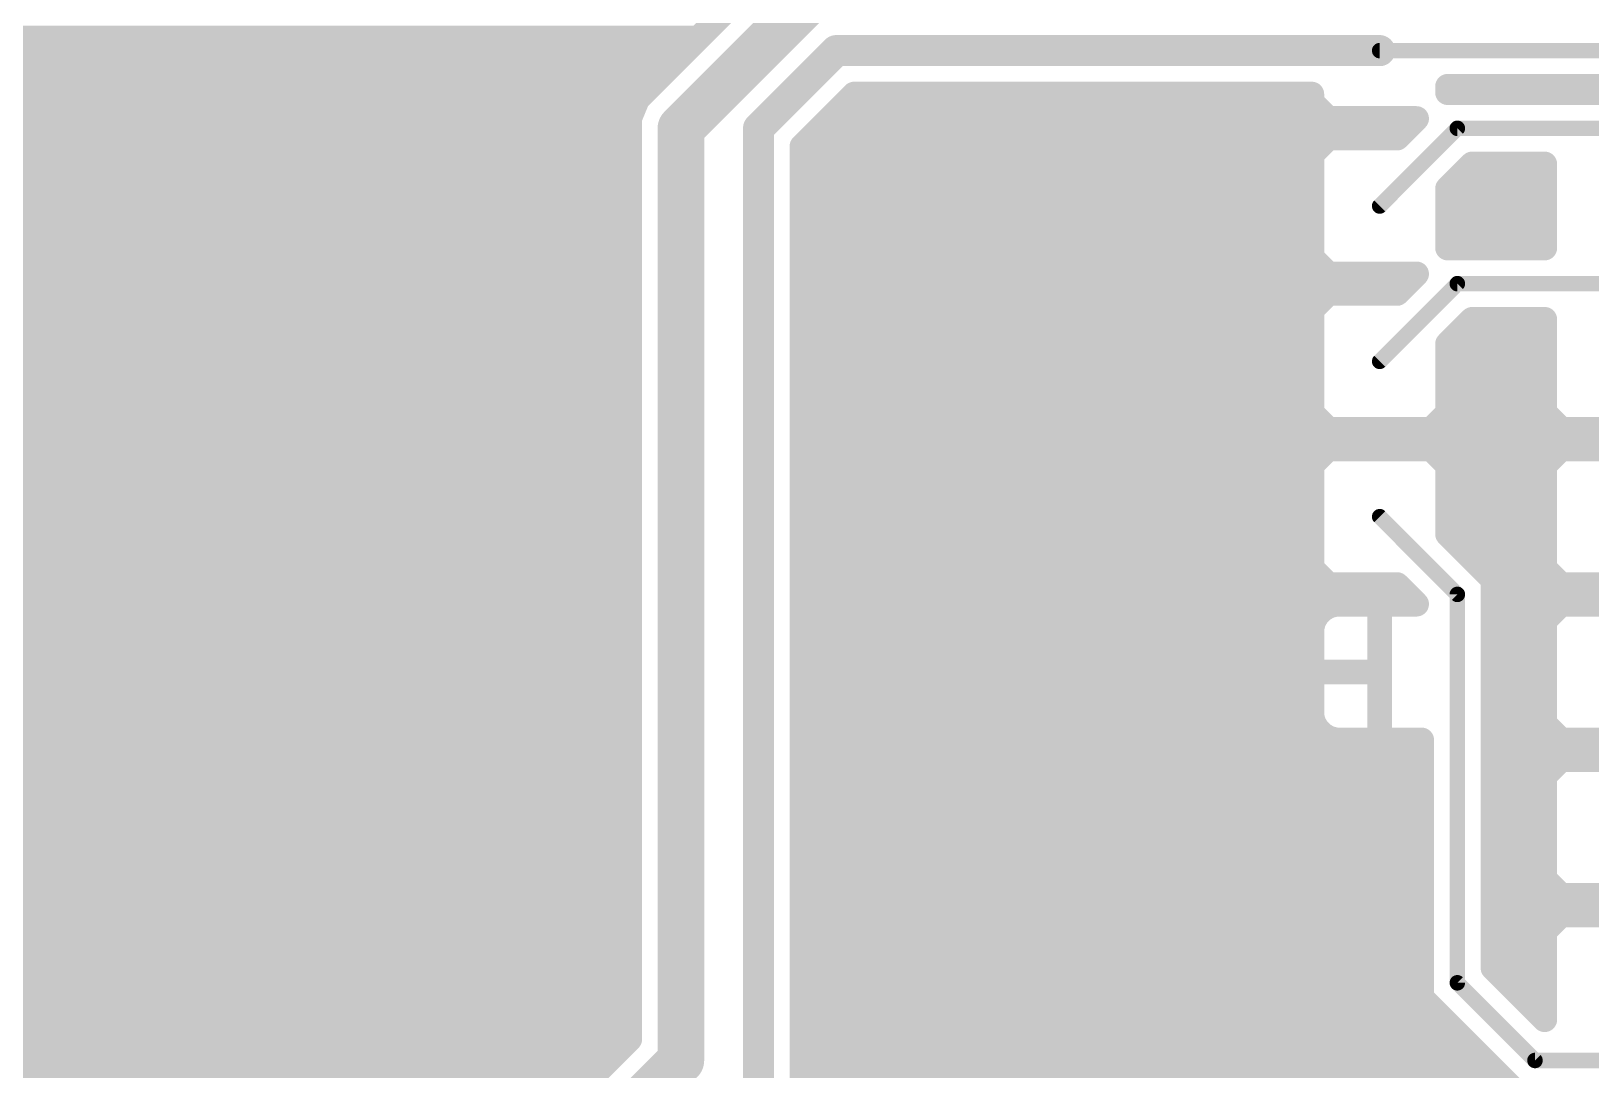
# Model space of a CAD drawing. Extents: x 1 to 104, y 1 to 74.
# Drawn here: x 37.63 to 63.14, y 39.22 to 56.2 of the extents above; entities that cross this region are included whole.
import ezdxf

# ---------------------------------------------------------------- set-up
doc = ezdxf.new("R2010")
doc.units = 0
doc.layers.add('16', color=174, linetype='CONTINUOUS')

msp = doc.modelspace()

# ---------------------------------------------------------------- linework, layer by layer
at = {"layer": '16'}
for points, const_width in [([(51.5952, 59.1306), (47.7852, 55.3206)], 0.4064), ([(52.07, 58.42), (48.26, 54.61)], 0.762), ([(2.3812, 56.0832), (48.5478, 56.0832)], 0.4064), ([(49.53, 54.61), (50.8, 55.88)], 0.508), ([(50.8, 55.88), (59.69, 55.88)], 0.508), ([(2.3812, 55.6768), (48.1414, 55.6768)], 0.4064), ([(59.69, 55.88), (69.85, 55.88)], 0.254), ([(2.3812, 55.2704), (47.735, 55.2704)], 0.4064), ([(47.7852, 55.3206), (47.5494, 55.0848)], 0.4064), ([(50.2412, 54.3154), (51.0946, 55.1688)], 0.4064), ([(51.0946, 55.1688), (58.5788, 55.1688)], 0.4064), ([(58.5788, 55.1688), (58.5788, 55.0366)], 0.4064), ([(60.8012, 55.1942), (60.8012, 55.2958)], 0.4064), ([(60.8012, 55.2958), (69.608, 55.2958)], 0.4064), ([(60.8012, 55.2704), (69.6334, 55.2704)], 0.4064), ([(69.608, 55.1942), (60.8012, 55.1942)], 0.4064), ([(47.5494, 55.0848), (47.4218, 54.7767)], 0.4064), ([(58.5788, 55.0366), (58.8466, 54.7688)], 0.4064), ([(2.2086, 54.864), (47.458, 54.864)], 0.4064), ([(47.4218, 54.7767), (47.4218, 39.7172)], 0.4064), ([(48.26, 54.61), (48.26, 39.37)], 0.762), ([(49.53, 35.56), (49.53, 54.61)], 0.508), ([(50.7898, 54.864), (58.7514, 54.864)], 0.4064), ([(58.8466, 54.7688), (60.2926, 54.7688)], 0.4064), ([(60.2926, 54.7688), (59.975, 54.4512)], 0.4064), ([(1.2192, 54.4576), (47.4218, 54.4576)], 0.4064), ([(50.3834, 54.4576), (59.9814, 54.4576)], 0.4064), ([(58.8466, 54.4512), (58.5788, 54.1834)], 0.4064), ([(59.975, 54.4512), (58.8466, 54.4512)], 0.4064), ([(59.69, 53.34), (60.96, 54.61)], 0.254), ([(60.96, 54.61), (69.85, 54.61)], 0.254), ([(50.2412, 35.4185), (50.2412, 54.3154)], 0.4064), ([(58.5788, 54.1834), (58.5788, 52.4966)], 0.4064), ([(2.3812, 54.0512), (47.4218, 54.0512)], 0.4064), ([(50.2412, 54.0512), (58.5788, 54.0512)], 0.4064), ([(60.8012, 53.625), (61.202, 54.0258)], 0.4064), ([(61.202, 54.0258), (62.3888, 54.0258)], 0.4064), ([(62.3888, 54.0258), (62.3888, 52.6542)], 0.4064), ([(2.3812, 53.6448), (47.4218, 53.6448)], 0.4064), ([(50.2412, 53.6448), (58.5788, 53.6448)], 0.4064), ([(60.8012, 52.6542), (60.8012, 53.625)], 0.4064), ([(60.821, 53.6448), (62.3888, 53.6448)], 0.4064), ([(2.3812, 53.2384), (47.4218, 53.2384)], 0.4064), ([(50.2412, 53.2384), (58.5788, 53.2384)], 0.4064), ([(60.8012, 53.2384), (62.3888, 53.2384)], 0.4064), ([(2.3812, 52.832), (47.4218, 52.832)], 0.4064), ([(50.2412, 52.832), (58.5788, 52.832)], 0.4064), ([(60.8012, 52.832), (62.3888, 52.832)], 0.4064), ([(62.3888, 52.6542), (60.8012, 52.6542)], 0.4064), ([(2.3102, 52.4256), (47.4218, 52.4256)], 0.4064), ([(50.2412, 52.4256), (58.6498, 52.4256)], 0.4064), ([(58.5788, 52.4966), (58.8466, 52.2288)], 0.4064), ([(58.8466, 52.2288), (60.2926, 52.2288)], 0.4064), ([(60.2926, 52.2288), (59.975, 51.9112)], 0.4064), ([(1.2192, 52.0192), (47.4218, 52.0192)], 0.4064), ([(50.2412, 52.0192), (60.083, 52.0192)], 0.4064), ([(58.8466, 51.9112), (58.5788, 51.6434)], 0.4064), ([(59.975, 51.9112), (58.8466, 51.9112)], 0.4064), ([(60.96, 52.07), (59.69, 50.8)], 0.254), ([(71.12, 52.07), (60.96, 52.07)], 0.254), ([(2.3812, 51.6128), (47.4218, 51.6128)], 0.4064), ([(50.2412, 51.6128), (58.5788, 51.6128)], 0.4064), ([(58.5788, 51.6434), (58.5788, 49.9566)], 0.4064), ([(60.8012, 51.085), (61.202, 51.4858)], 0.4064), ([(61.202, 51.4858), (62.3888, 51.4858)], 0.4064), ([(62.3888, 51.4858), (62.3888, 49.9566)], 0.4064), ([(2.3812, 51.2064), (47.4218, 51.2064)], 0.4064), ([(50.2412, 51.2064), (58.5788, 51.2064)], 0.4064), ([(60.8012, 49.9566), (60.8012, 51.085)], 0.4064), ([(60.9226, 51.2064), (62.3888, 51.2064)], 0.4064), ([(2.3812, 50.8), (47.4218, 50.8)], 0.4064), ([(50.2412, 50.8), (58.5788, 50.8)], 0.4064), ([(60.8012, 50.8), (62.3888, 50.8)], 0.4064), ([(2.3812, 50.3936), (47.4218, 50.3936)], 0.4064), ([(50.2412, 50.3936), (58.5788, 50.3936)], 0.4064), ([(60.8012, 50.3936), (62.3888, 50.3936)], 0.4064), ([(2.3812, 49.9872), (47.4218, 49.9872)], 0.4064), ([(50.2412, 49.9872), (58.5788, 49.9872)], 0.4064), ([(58.5788, 49.9566), (58.8466, 49.6888)], 0.4064), ([(60.5334, 49.6888), (60.8012, 49.9566)], 0.4064), ([(60.8012, 49.9872), (62.3888, 49.9872)], 0.4064), ([(62.3888, 49.9566), (62.6566, 49.6888)], 0.4064), ([(1.2192, 49.5808), (47.4218, 49.5808)], 0.4064), ([(50.2412, 49.5808), (94.373, 49.5808)], 0.4064), ([(58.8466, 49.6888), (60.5334, 49.6888)], 0.4064), ([(62.6566, 49.6888), (64.3434, 49.6888)], 0.4064), ([(58.8466, 49.3712), (58.5788, 49.1034)], 0.4064), ([(60.5334, 49.3712), (58.8466, 49.3712)], 0.4064), ([(60.8012, 49.1034), (60.5334, 49.3712)], 0.4064), ([(62.6566, 49.3712), (62.3888, 49.1034)], 0.4064), ([(64.3434, 49.3712), (62.6566, 49.3712)], 0.4064), ([(2.3102, 49.1744), (47.4218, 49.1744)], 0.4064), ([(50.2412, 49.1744), (58.6498, 49.1744)], 0.4064), ([(58.5788, 49.1034), (58.5788, 47.4166)], 0.4064), ([(60.7302, 49.1744), (62.4598, 49.1744)], 0.4064), ([(60.8012, 47.975), (60.8012, 49.1034)], 0.4064), ([(62.3888, 49.1034), (62.3888, 47.4166)], 0.4064), ([(2.3812, 48.768), (47.4218, 48.768)], 0.4064), ([(50.2412, 48.768), (58.5788, 48.768)], 0.4064), ([(60.8012, 48.768), (62.3888, 48.768)], 0.4064), ([(2.3812, 48.3616), (47.4218, 48.3616)], 0.4064), ([(50.2412, 48.3616), (58.5788, 48.3616)], 0.4064), ([(60.8012, 48.3616), (62.3888, 48.3616)], 0.4064), ([(60.96, 46.99), (59.69, 48.26)], 0.254), ([(2.3812, 47.9552), (47.4218, 47.9552)], 0.4064), ([(50.2412, 47.9552), (58.5788, 47.9552)], 0.4064), ([(61.5442, 47.232), (60.8012, 47.975)], 0.4064), ([(60.821, 47.9552), (62.3888, 47.9552)], 0.4064), ([(2.3812, 47.5488), (47.4218, 47.5488)], 0.4064), ([(50.2412, 47.5488), (58.5788, 47.5488)], 0.4064), ([(61.2274, 47.5488), (62.3888, 47.5488)], 0.4064), ([(58.5788, 47.4166), (58.8466, 47.1488)], 0.4064), ([(62.3888, 47.4166), (62.6566, 47.1488)], 0.4064), ([(1.2192, 47.1424), (47.4218, 47.1424)], 0.4064), ([(50.2412, 47.1424), (59.9814, 47.1424)], 0.4064), ([(58.8466, 47.1488), (59.975, 47.1488)], 0.4064), ([(59.975, 47.1488), (60.2926, 46.8312)], 0.4064), ([(61.5442, 40.882), (61.5442, 47.232)], 0.4064), ([(61.5442, 47.1424), (94.6658, 47.1424)], 0.4064), ([(62.6566, 47.1488), (64.3434, 47.1488)], 0.4064), ([(2.2086, 46.736), (47.4218, 46.736)], 0.4064), ([(50.2412, 46.736), (58.7514, 46.736)], 0.4064), ([(58.7553, 46.7399), (58.6701, 46.6547)], 0.4064), ([(58.8595, 46.8), (58.7553, 46.7399)], 0.4064), ([(58.9758, 46.8312), (58.8595, 46.8)], 0.4064), ([(59.69, 46.8312), (58.9758, 46.8312)], 0.4064), ([(60.2926, 46.8312), (59.69, 46.8312)], 0.4064), ([(59.69, 46.8312), (59.69, 45.72)], 0.4064), ([(59.69, 45.72), (59.69, 46.8312)], 0.4064), ([(59.69, 46.736), (59.69, 46.736)], 0.4064), ([(60.96, 40.64), (60.96, 46.99)], 0.254), ([(61.5442, 46.736), (62.5614, 46.736)], 0.4064), ([(62.6566, 46.8312), (62.3888, 46.5634)], 0.4064), ([(64.3434, 46.8312), (62.6566, 46.8312)], 0.4064), ([(58.61, 46.5505), (58.5788, 46.4342)], 0.4064), ([(58.6701, 46.6547), (58.61, 46.5505)], 0.4064), ([(62.3888, 46.5634), (62.3888, 44.8766)], 0.4064), ([(2.3812, 46.3296), (47.4218, 46.3296)], 0.4064), ([(50.2412, 46.3296), (58.5788, 46.3296)], 0.4064), ([(58.5788, 46.4342), (58.5788, 45.72)], 0.4064), ([(59.69, 46.3296), (59.69, 46.3296)], 0.4064), ([(61.5442, 46.3296), (62.3888, 46.3296)], 0.4064), ([(2.3812, 45.9232), (47.4218, 45.9232)], 0.4064), ([(50.2412, 45.9232), (58.5788, 45.9232)], 0.4064), ([(58.5788, 45.72), (59.69, 45.72)], 0.4064), ([(59.69, 45.72), (58.5788, 45.72)], 0.4064), ([(58.5788, 45.72), (58.5788, 45.0058)], 0.4064), ([(59.69, 45.9232), (59.69, 45.9232)], 0.4064), ([(59.69, 44.6088), (59.69, 45.72)], 0.4064), ([(59.69, 45.72), (59.69, 45.72)], 0.4064), ([(59.69, 45.72), (59.69, 44.6088)], 0.4064), ([(59.69, 45.72), (59.69, 45.72)], 0.4064), ([(59.69, 45.72), (59.69, 45.72)], 0.4064), ([(61.5442, 45.9232), (62.3888, 45.9232)], 0.4064), ([(2.3812, 45.5168), (47.4218, 45.5168)], 0.4064), ([(50.2412, 45.5168), (58.5788, 45.5168)], 0.4064), ([(59.69, 45.5168), (59.69, 45.5168)], 0.4064), ([(61.5442, 45.5168), (62.3888, 45.5168)], 0.4064), ([(2.3812, 45.1104), (47.4218, 45.1104)], 0.4064), ([(50.2412, 45.1104), (58.5788, 45.1104)], 0.4064), ([(58.5788, 45.0058), (58.61, 44.8895)], 0.4064), ([(59.69, 45.1104), (59.69, 45.1104)], 0.4064), ([(61.5442, 45.1104), (62.3888, 45.1104)], 0.4064), ([(2.2086, 44.704), (47.4218, 44.704)], 0.4064), ([(50.2412, 44.704), (58.7514, 44.704)], 0.4064), ([(58.61, 44.8895), (58.6701, 44.7853)], 0.4064), ([(58.6701, 44.7853), (58.7553, 44.7001)], 0.4064), ([(58.7553, 44.7001), (58.8595, 44.64)], 0.4064), ([(59.69, 44.704), (59.69, 44.704)], 0.4064), ([(61.5442, 44.704), (62.5614, 44.704)], 0.4064), ([(62.3888, 44.8766), (62.6566, 44.6088)], 0.4064), ([(58.8595, 44.64), (58.9758, 44.6088)], 0.4064), ([(58.9758, 44.6088), (59.69, 44.6088)], 0.4064), ([(59.69, 44.6088), (60.3758, 44.6088)], 0.4064), ([(60.3758, 44.6088), (60.3758, 40.398)], 0.4064), ([(62.6566, 44.6088), (64.3434, 44.6088)], 0.4064), ([(1.2192, 44.2976), (47.4218, 44.2976)], 0.4064), ([(50.2412, 44.2976), (60.3758, 44.2976)], 0.4064), ([(61.5442, 44.2976), (94.6658, 44.2976)], 0.4064), ([(62.6566, 44.2912), (62.3888, 44.0234)], 0.4064), ([(64.3434, 44.2912), (62.6566, 44.2912)], 0.4064), ([(62.3888, 44.0234), (62.3888, 42.3366)], 0.4064), ([(1.2192, 43.8912), (47.4218, 43.8912)], 0.4064), ([(50.2412, 43.8912), (60.3758, 43.8912)], 0.4064), ([(61.5442, 43.8912), (62.3888, 43.8912)], 0.4064), ([(1.2192, 43.4848), (47.4218, 43.4848)], 0.4064), ([(50.2412, 43.4848), (60.3758, 43.4848)], 0.4064), ([(61.5442, 43.4848), (62.3888, 43.4848)], 0.4064), ([(1.2192, 43.0784), (47.4218, 43.0784)], 0.4064), ([(50.2412, 43.0784), (60.3758, 43.0784)], 0.4064), ([(61.5442, 43.0784), (62.3888, 43.0784)], 0.4064), ([(1.2192, 42.672), (47.4218, 42.672)], 0.4064), ([(50.2412, 42.672), (60.3758, 42.672)], 0.4064), ([(61.5442, 42.672), (62.3888, 42.672)], 0.4064), ([(1.2192, 42.2656), (47.4218, 42.2656)], 0.4064), ([(50.2412, 42.2656), (60.3758, 42.2656)], 0.4064), ([(61.5442, 42.2656), (62.4598, 42.2656)], 0.4064), ([(62.3888, 42.3366), (62.6566, 42.0688)], 0.4064), ([(62.6566, 42.0688), (64.3434, 42.0688)], 0.4064), ([(1.2192, 41.8592), (47.4218, 41.8592)], 0.4064), ([(50.2412, 41.8592), (60.3758, 41.8592)], 0.4064), ([(61.5442, 41.8592), (97.0146, 41.8592)], 0.4064), ([(62.6566, 41.7512), (62.3888, 41.4834)], 0.4064), ([(64.3434, 41.7512), (62.6566, 41.7512)], 0.4064), ([(1.2192, 41.4528), (47.4218, 41.4528)], 0.4064), ([(50.2412, 41.4528), (60.3758, 41.4528)], 0.4064), ([(61.5442, 41.4528), (62.3888, 41.4528)], 0.4064), ([(62.3888, 41.4834), (62.3888, 40.0374)], 0.4064), ([(1.2192, 41.0464), (47.4218, 41.0464)], 0.4064), ([(50.2412, 41.0464), (60.3758, 41.0464)], 0.4064), ([(61.5442, 41.0464), (62.3888, 41.0464)], 0.4064), ([(62.3888, 40.0374), (61.5442, 40.882)], 0.4064), ([(1.2192, 40.64), (47.4218, 40.64)], 0.4064), ([(50.2412, 40.64), (60.3758, 40.64)], 0.4064), ([(61.7862, 40.64), (62.3888, 40.64)], 0.4064), ([(60.3758, 40.398), (60.718, 40.0558)], 0.4064), ([(62.23, 39.37), (60.96, 40.64)], 0.254), ([(1.2192, 40.2336), (47.4218, 40.2336)], 0.4064), ([(50.2412, 40.2336), (60.5402, 40.2336)], 0.4064), ([(62.1926, 40.2336), (62.3888, 40.2336)], 0.4064), ([(60.718, 40.0558), (61.988, 38.7858)], 0.4064), ([(1.2192, 39.8272), (47.4218, 39.8272)], 0.4064), ([(47.4218, 39.7172), (46.6428, 38.9382)], 0.4064), ([(50.2412, 39.8272), (60.9466, 39.8272)], 0.4064), ([(1.2192, 39.4208), (47.1254, 39.4208)], 0.4064), ([(48.26, 39.37), (46.99, 38.1)], 0.762), ([(50.2412, 39.4208), (61.353, 39.4208)], 0.4064), ([(64.77, 39.37), (62.23, 39.37)], 0.254), ([(1.2192, 39.0144), (46.719, 39.0144)], 0.4064), ([(50.2412, 39.0144), (61.7594, 39.0144)], 0.4064)]:
    msp.add_lwpolyline(points, dxfattribs=dict(at, const_width=const_width))
for points, const_width in [([(48.5478, 55.9816, 1), (48.5478, 56.1848)], 0.2032), ([(50.8, 56.007, 1), (50.8, 55.753)], 0.254), ([(50.8898, 55.7902, 1), (50.7102, 55.9698)], 0.254), ([(59.69, 55.753, 1), (59.69, 56.007)], 0.254), ([(48.1414, 55.5752, 1), (48.1414, 55.7784)], 0.2032), ([(59.69, 55.9435, 1), (59.69, 55.8165)], 0.127), ([(47.7134, 55.3924, 1), (47.857, 55.2487)], 0.2032), ([(47.857, 55.2487, 1), (47.7134, 55.3924)], 0.2032), ([(47.735, 55.1688, 1), (47.735, 55.372)], 0.2032), ([(51.0946, 55.2704, 1), (51.0946, 55.0672)], 0.2032), ([(51.1664, 55.097, 1), (51.0227, 55.2406)], 0.2032), ([(58.6804, 55.1688, 1), (58.4772, 55.1688)], 0.2032), ([(58.5788, 55.0672, 1), (58.5788, 55.2704)], 0.2032), ([(60.9028, 55.2958, 1), (60.6996, 55.2958)], 0.2032), ([(60.8012, 55.3974, 1), (60.8012, 55.1942)], 0.2032), ([(60.8012, 55.372, 1), (60.8012, 55.1688)], 0.2032), ([(60.8012, 55.2958, 1), (60.8012, 55.0926)], 0.2032), ([(47.4776, 55.1566, 1), (47.6213, 55.013)], 0.2032), ([(47.6433, 55.0459, 1), (47.4555, 55.1237)], 0.2032), ([(58.6506, 55.1085, 1), (58.507, 54.9648)], 0.2032), ([(58.4772, 55.0366, 1), (58.6804, 55.0366)], 0.2032), ([(60.6996, 55.1942, 1), (60.9028, 55.1942)], 0.2032), ([(47.5234, 54.7767, 1), (47.3202, 54.7767)], 0.2032), ([(47.3279, 54.8156, 1), (47.5157, 54.7378)], 0.2032), ([(47.458, 54.7624, 1), (47.458, 54.9656)], 0.2032), ([(48.4505, 54.61, 1), (48.0695, 54.61)], 0.381), ([(48.1253, 54.7447, 1), (48.3947, 54.4753)], 0.381), ([(49.657, 54.61, 1), (49.403, 54.61)], 0.254), ([(50.7898, 54.9656, 1), (50.7898, 54.7624)], 0.2032), ([(58.8466, 54.8704, 1), (58.8466, 54.6672)], 0.2032), ([(58.7514, 54.7624, 1), (58.7514, 54.9656)], 0.2032), ([(58.7748, 54.697, 1), (58.9185, 54.8406)], 0.2032), ([(60.3645, 54.697, 1), (60.2208, 54.8406)], 0.2032), ([(60.2926, 54.6672, 1), (60.2926, 54.8704)], 0.2032), ([(47.4218, 54.356, 1), (47.4218, 54.5592)], 0.2032), ([(49.4402, 54.6998, 1), (49.6198, 54.5202)], 0.254), ([(50.3834, 54.5592, 1), (50.3834, 54.356)], 0.2032), ([(58.8466, 54.5528, 1), (58.8466, 54.3496)], 0.2032), ([(58.9185, 54.3794, 1), (58.7748, 54.523)], 0.2032), ([(59.9032, 54.523, 1), (60.0469, 54.3794)], 0.2032), ([(59.975, 54.3496, 1), (59.975, 54.5528)], 0.2032), ([(59.9814, 54.356, 1), (59.9814, 54.5592)], 0.2032), ([(60.96, 54.6735, 1), (60.96, 54.5465)], 0.127), ([(61.0049, 54.5651, 1), (60.9151, 54.6549)], 0.127), ([(50.3428, 54.3154, 1), (50.1396, 54.3154)], 0.2032), ([(50.1694, 54.3873, 1), (50.313, 54.2436)], 0.2032), ([(58.6804, 54.1834, 1), (58.4772, 54.1834)], 0.2032), ([(58.507, 54.2552, 1), (58.6506, 54.1115)], 0.2032), ([(47.4218, 53.9496, 1), (47.4218, 54.1528)], 0.2032), ([(50.2412, 54.1528, 1), (50.2412, 53.9496)], 0.2032), ([(58.5788, 53.9496, 1), (58.5788, 54.1528)], 0.2032), ([(61.202, 54.1274, 1), (61.202, 53.9242)], 0.2032), ([(61.2738, 53.954, 1), (61.1301, 54.0976)], 0.2032), ([(62.4904, 54.0258, 1), (62.2872, 54.0258)], 0.2032), ([(62.3888, 53.9242, 1), (62.3888, 54.1274)], 0.2032), ([(47.4218, 53.5432, 1), (47.4218, 53.7464)], 0.2032), ([(50.2412, 53.7464, 1), (50.2412, 53.5432)], 0.2032), ([(58.5788, 53.5432, 1), (58.5788, 53.7464)], 0.2032), ([(60.9028, 53.625, 1), (60.6996, 53.625)], 0.2032), ([(60.821, 53.7464, 1), (60.821, 53.5432)], 0.2032), ([(62.3888, 53.5432, 1), (62.3888, 53.7464)], 0.2032), ([(60.7294, 53.6969, 1), (60.873, 53.5532)], 0.2032), ([(47.4218, 53.1368, 1), (47.4218, 53.34)], 0.2032), ([(50.2412, 53.34, 1), (50.2412, 53.1368)], 0.2032), ([(58.5788, 53.1368, 1), (58.5788, 53.34)], 0.2032), ([(59.6451, 53.3849, 1), (59.7349, 53.2951)], 0.127), ([(60.8012, 53.34, 1), (60.8012, 53.1368)], 0.2032), ([(62.3888, 53.1368, 1), (62.3888, 53.34)], 0.2032), ([(47.4218, 52.7304, 1), (47.4218, 52.9336)], 0.2032), ([(50.2412, 52.9336, 1), (50.2412, 52.7304)], 0.2032), ([(58.5788, 52.7304, 1), (58.5788, 52.9336)], 0.2032), ([(60.8012, 52.9336, 1), (60.8012, 52.7304)], 0.2032), ([(60.8012, 52.7558, 1), (60.8012, 52.5526)], 0.2032), ([(62.3888, 52.7304, 1), (62.3888, 52.9336)], 0.2032), ([(62.3888, 52.5526, 1), (62.3888, 52.7558)], 0.2032), ([(47.4218, 52.324, 1), (47.4218, 52.5272)], 0.2032), ([(50.2412, 52.5272, 1), (50.2412, 52.324)], 0.2032), ([(58.6506, 52.5685, 1), (58.507, 52.4248)], 0.2032), ([(58.4772, 52.4966, 1), (58.6804, 52.4966)], 0.2032), ([(58.6498, 52.324, 1), (58.6498, 52.5272)], 0.2032), ([(60.6996, 52.6542, 1), (60.9028, 52.6542)], 0.2032), ([(62.2872, 52.6542, 1), (62.4904, 52.6542)], 0.2032), ([(58.8466, 52.3304, 1), (58.8466, 52.1272)], 0.2032), ([(58.7748, 52.157, 1), (58.9185, 52.3006)], 0.2032), ([(60.3645, 52.157, 1), (60.2208, 52.3006)], 0.2032), ([(60.2926, 52.1272, 1), (60.2926, 52.3304)], 0.2032), ([(47.4218, 51.9176, 1), (47.4218, 52.1208)], 0.2032), ([(50.2412, 52.1208, 1), (50.2412, 51.9176)], 0.2032), ([(58.8466, 52.0128, 1), (58.8466, 51.8096)], 0.2032), ([(58.9185, 51.8394, 1), (58.7748, 51.983)], 0.2032), ([(59.9032, 51.983, 1), (60.0469, 51.8394)], 0.2032), ([(59.975, 51.8096, 1), (59.975, 52.0128)], 0.2032), ([(60.083, 51.9176, 1), (60.083, 52.1208)], 0.2032), ([(60.96, 52.1335, 1), (60.96, 52.0065)], 0.127), ([(61.0049, 52.0251, 1), (60.9151, 52.1149)], 0.127), ([(47.4218, 51.5112, 1), (47.4218, 51.7144)], 0.2032), ([(50.2412, 51.7144, 1), (50.2412, 51.5112)], 0.2032), ([(58.6804, 51.6434, 1), (58.4772, 51.6434)], 0.2032), ([(58.507, 51.7152, 1), (58.6506, 51.5715)], 0.2032), ([(58.5788, 51.5112, 1), (58.5788, 51.7144)], 0.2032), ([(61.202, 51.5874, 1), (61.202, 51.3842)], 0.2032), ([(61.2738, 51.414, 1), (61.1301, 51.5576)], 0.2032), ([(62.4904, 51.4858, 1), (62.2872, 51.4858)], 0.2032), ([(62.3888, 51.3842, 1), (62.3888, 51.5874)], 0.2032), ([(47.4218, 51.1048, 1), (47.4218, 51.308)], 0.2032), ([(50.2412, 51.308, 1), (50.2412, 51.1048)], 0.2032), ([(58.5788, 51.1048, 1), (58.5788, 51.308)], 0.2032), ([(60.9028, 51.085, 1), (60.6996, 51.085)], 0.2032), ([(60.9226, 51.308, 1), (60.9226, 51.1048)], 0.2032), ([(62.3888, 51.1048, 1), (62.3888, 51.308)], 0.2032), ([(60.7294, 51.1569, 1), (60.873, 51.0132)], 0.2032), ([(47.4218, 50.6984, 1), (47.4218, 50.9016)], 0.2032), ([(50.2412, 50.9016, 1), (50.2412, 50.6984)], 0.2032), ([(58.5788, 50.6984, 1), (58.5788, 50.9016)], 0.2032), ([(59.6451, 50.8449, 1), (59.7349, 50.7551)], 0.127), ([(60.8012, 50.9016, 1), (60.8012, 50.6984)], 0.2032), ([(62.3888, 50.6984, 1), (62.3888, 50.9016)], 0.2032), ([(47.4218, 50.292, 1), (47.4218, 50.4952)], 0.2032), ([(50.2412, 50.4952, 1), (50.2412, 50.292)], 0.2032), ([(58.5788, 50.292, 1), (58.5788, 50.4952)], 0.2032), ([(60.8012, 50.4952, 1), (60.8012, 50.292)], 0.2032), ([(62.3888, 50.292, 1), (62.3888, 50.4952)], 0.2032), ([(47.4218, 49.8856, 1), (47.4218, 50.0888)], 0.2032), ([(50.2412, 50.0888, 1), (50.2412, 49.8856)], 0.2032), ([(58.6506, 50.0285, 1), (58.507, 49.8848)], 0.2032), ([(58.4772, 49.9566, 1), (58.6804, 49.9566)], 0.2032), ([(58.5788, 49.8856, 1), (58.5788, 50.0888)], 0.2032), ([(60.8012, 50.0888, 1), (60.8012, 49.8856)], 0.2032), ([(60.6996, 49.9566, 1), (60.9028, 49.9566)], 0.2032), ([(60.873, 49.8848, 1), (60.7294, 50.0285)], 0.2032), ([(62.4606, 50.0285, 1), (62.317, 49.8848)], 0.2032), ([(62.2872, 49.9566, 1), (62.4904, 49.9566)], 0.2032), ([(62.3888, 49.8856, 1), (62.3888, 50.0888)], 0.2032), ([(47.4218, 49.4792, 1), (47.4218, 49.6824)], 0.2032), ([(50.2412, 49.6824, 1), (50.2412, 49.4792)], 0.2032), ([(58.8466, 49.7904, 1), (58.8466, 49.5872)], 0.2032), ([(58.7748, 49.617, 1), (58.9185, 49.7606)], 0.2032), ([(60.4615, 49.7606, 1), (60.6052, 49.617)], 0.2032), ([(60.5334, 49.5872, 1), (60.5334, 49.7904)], 0.2032), ([(62.6566, 49.7904, 1), (62.6566, 49.5872)], 0.2032), ([(62.5848, 49.617, 1), (62.7285, 49.7606)], 0.2032), ([(58.8466, 49.4728, 1), (58.8466, 49.2696)], 0.2032), ([(58.9185, 49.2994, 1), (58.7748, 49.443)], 0.2032), ([(60.6052, 49.443, 1), (60.4615, 49.2994)], 0.2032), ([(60.5334, 49.2696, 1), (60.5334, 49.4728)], 0.2032), ([(62.6566, 49.4728, 1), (62.6566, 49.2696)], 0.2032), ([(62.7285, 49.2994, 1), (62.5848, 49.443)], 0.2032), ([(47.4218, 49.0728, 1), (47.4218, 49.276)], 0.2032), ([(50.2412, 49.276, 1), (50.2412, 49.0728)], 0.2032), ([(58.6804, 49.1034, 1), (58.4772, 49.1034)], 0.2032), ([(58.507, 49.1752, 1), (58.6506, 49.0315)], 0.2032), ([(58.6498, 49.0728, 1), (58.6498, 49.276)], 0.2032), ([(60.7302, 49.276, 1), (60.7302, 49.0728)], 0.2032), ([(60.9028, 49.1034, 1), (60.6996, 49.1034)], 0.2032), ([(60.7294, 49.0315, 1), (60.873, 49.1752)], 0.2032), ([(62.4904, 49.1034, 1), (62.2872, 49.1034)], 0.2032), ([(62.317, 49.1752, 1), (62.4606, 49.0315)], 0.2032), ([(62.4598, 49.0728, 1), (62.4598, 49.276)], 0.2032), ([(47.4218, 48.6664, 1), (47.4218, 48.8696)], 0.2032), ([(50.2412, 48.8696, 1), (50.2412, 48.6664)], 0.2032), ([(58.5788, 48.6664, 1), (58.5788, 48.8696)], 0.2032), ([(60.8012, 48.8696, 1), (60.8012, 48.6664)], 0.2032), ([(62.3888, 48.6664, 1), (62.3888, 48.8696)], 0.2032), ([(47.4218, 48.26, 1), (47.4218, 48.4632)], 0.2032), ([(50.2412, 48.4632, 1), (50.2412, 48.26)], 0.2032), ([(58.5788, 48.26, 1), (58.5788, 48.4632)], 0.2032), ([(60.8012, 48.4632, 1), (60.8012, 48.26)], 0.2032), ([(62.3888, 48.26, 1), (62.3888, 48.4632)], 0.2032), ([(59.7349, 48.3049, 1), (59.6451, 48.2151)], 0.127), ([(47.4218, 47.8536, 1), (47.4218, 48.0568)], 0.2032), ([(50.2412, 48.0568, 1), (50.2412, 47.8536)], 0.2032), ([(58.5788, 47.8536, 1), (58.5788, 48.0568)], 0.2032), ([(60.873, 48.0468, 1), (60.7294, 47.9031)], 0.2032), ([(60.6996, 47.975, 1), (60.9028, 47.975)], 0.2032), ([(60.821, 48.0568, 1), (60.821, 47.8536)], 0.2032), ([(62.3888, 47.8536, 1), (62.3888, 48.0568)], 0.2032), ([(47.4218, 47.4472, 1), (47.4218, 47.6504)], 0.2032), ([(50.2412, 47.6504, 1), (50.2412, 47.4472)], 0.2032), ([(58.5788, 47.4472, 1), (58.5788, 47.6504)], 0.2032), ([(61.2274, 47.6504, 1), (61.2274, 47.4472)], 0.2032), ([(62.3888, 47.4472, 1), (62.3888, 47.6504)], 0.2032), ([(58.6506, 47.4885, 1), (58.507, 47.3448)], 0.2032), ([(58.4772, 47.4166, 1), (58.6804, 47.4166)], 0.2032), ([(62.4606, 47.4885, 1), (62.317, 47.3448)], 0.2032), ([(62.2872, 47.4166, 1), (62.4904, 47.4166)], 0.2032), ([(47.4218, 47.0408, 1), (47.4218, 47.244)], 0.2032), ([(50.2412, 47.244, 1), (50.2412, 47.0408)], 0.2032), ([(58.8466, 47.2504, 1), (58.8466, 47.0472)], 0.2032), ([(58.7748, 47.077, 1), (58.9185, 47.2206)], 0.2032), ([(60.0469, 47.2206, 1), (59.9032, 47.077)], 0.2032), ([(59.975, 47.0472, 1), (59.975, 47.2504)], 0.2032), ([(59.9814, 47.0408, 1), (59.9814, 47.244)], 0.2032), ([(61.6458, 47.232, 1), (61.4426, 47.232)], 0.2032), ([(61.5442, 47.244, 1), (61.5442, 47.0408)], 0.2032), ([(61.4724, 47.1601, 1), (61.616, 47.3038)], 0.2032), ([(62.6566, 47.2504, 1), (62.6566, 47.0472)], 0.2032), ([(62.5848, 47.077, 1), (62.7285, 47.2206)], 0.2032), ([(47.4218, 46.6344, 1), (47.4218, 46.8376)], 0.2032), ([(50.2412, 46.8376, 1), (50.2412, 46.6344)], 0.2032), ([(58.8271, 46.668, 1), (58.6834, 46.8117)], 0.2032), ([(58.7514, 46.6344, 1), (58.7514, 46.8376)], 0.2032), ([(58.8332, 46.8982, 1), (58.8858, 46.7019)], 0.2032), ([(58.9103, 46.7121, 1), (58.8087, 46.888)], 0.2032), ([(58.9758, 46.9328, 1), (58.9758, 46.7296)], 0.2032), ([(59.0021, 46.7331, 1), (58.9495, 46.9293)], 0.2032), ([(59.69, 46.9328, 1), (59.69, 46.7296)], 0.2032), ([(59.7916, 46.8312, 1), (59.5884, 46.8312)], 0.2032), ([(59.7916, 46.8312, 1), (59.5884, 46.8312)], 0.2032), ([(59.69, 46.8376, 1), (59.69, 46.6344)], 0.2032), ([(59.69, 46.7296, 1), (59.69, 46.9328)], 0.2032), ([(59.69, 46.6344, 1), (59.69, 46.8376)], 0.2032), ([(60.2208, 46.7594, 1), (60.3645, 46.903)], 0.2032), ([(60.2926, 46.7296, 1), (60.2926, 46.9328)], 0.2032), ([(61.0235, 46.99, 1), (60.8965, 46.99)], 0.127), ([(60.9151, 46.9451, 1), (61.0049, 47.0349)], 0.127), ([(61.5442, 46.8376, 1), (61.5442, 46.6344)], 0.2032), ([(62.6566, 46.9328, 1), (62.6566, 46.7296)], 0.2032), ([(62.5614, 46.6344, 1), (62.5614, 46.8376)], 0.2032), ([(62.7285, 46.7594, 1), (62.5848, 46.903)], 0.2032), ([(58.522, 46.6013, 1), (58.6979, 46.4997)], 0.2032), ([(58.7081, 46.5242, 1), (58.5118, 46.5768)], 0.2032), ([(58.5983, 46.7266, 1), (58.742, 46.5829)], 0.2032), ([(58.7581, 46.6039, 1), (58.5822, 46.7055)], 0.2032), ([(58.7045, 46.8278, 1), (58.8061, 46.6519)], 0.2032), ([(62.4904, 46.5634, 1), (62.2872, 46.5634)], 0.2032), ([(62.317, 46.6352, 1), (62.4606, 46.4915)], 0.2032), ([(47.4218, 46.228, 1), (47.4218, 46.4312)], 0.2032), ([(50.2412, 46.4312, 1), (50.2412, 46.228)], 0.2032), ([(58.6804, 46.4342, 1), (58.4772, 46.4342)], 0.2032), ([(58.4807, 46.4605, 1), (58.6769, 46.4079)], 0.2032), ([(58.5788, 46.228, 1), (58.5788, 46.4312)], 0.2032), ([(59.69, 46.4312, 1), (59.69, 46.228)], 0.2032), ([(59.69, 46.228, 1), (59.69, 46.4312)], 0.2032), ([(61.5442, 46.4312, 1), (61.5442, 46.228)], 0.2032), ([(62.3888, 46.228, 1), (62.3888, 46.4312)], 0.2032), ([(47.4218, 45.8216, 1), (47.4218, 46.0248)], 0.2032), ([(50.2412, 46.0248, 1), (50.2412, 45.8216)], 0.2032), ([(58.5788, 45.8216, 1), (58.5788, 45.6184)], 0.2032), ([(58.5788, 45.8216, 1), (58.5788, 45.6184)], 0.2032), ([(58.6804, 45.72, 1), (58.4772, 45.72)], 0.2032), ([(58.5788, 45.8216, 1), (58.5788, 46.0248)], 0.2032), ([(59.69, 46.0248, 1), (59.69, 45.8216)], 0.2032), ([(59.7916, 45.72, 1), (59.5884, 45.72)], 0.2032), ([(59.69, 45.8216, 1), (59.69, 45.6184)], 0.2032), ([(59.7916, 45.72, 1), (59.5884, 45.72)], 0.2032), ([(59.69, 45.8216, 1), (59.69, 45.6184)], 0.2032), ([(59.7916, 45.72, 1), (59.5884, 45.72)], 0.2032), ([(59.69, 45.8216, 1), (59.69, 46.0248)], 0.2032), ([(59.69, 45.6184, 1), (59.69, 45.8216)], 0.2032), ([(59.69, 45.6184, 1), (59.69, 45.8216)], 0.2032), ([(59.69, 45.6184, 1), (59.69, 45.8216)], 0.2032), ([(59.69, 45.6184, 1), (59.69, 45.8216)], 0.2032), ([(61.5442, 46.0248, 1), (61.5442, 45.8216)], 0.2032), ([(62.3888, 45.8216, 1), (62.3888, 46.0248)], 0.2032), ([(47.4218, 45.4152, 1), (47.4218, 45.6184)], 0.2032), ([(50.2412, 45.6184, 1), (50.2412, 45.4152)], 0.2032), ([(58.4772, 45.72, 1), (58.6804, 45.72)], 0.2032), ([(58.5788, 45.4152, 1), (58.5788, 45.6184)], 0.2032), ([(59.5884, 45.72, 1), (59.7916, 45.72)], 0.2032), ([(59.5884, 45.72, 1), (59.7916, 45.72)], 0.2032), ([(59.5884, 45.72, 1), (59.7916, 45.72)], 0.2032), ([(59.69, 45.6184, 1), (59.69, 45.4152)], 0.2032), ([(59.69, 45.4152, 1), (59.69, 45.6184)], 0.2032), ([(61.5442, 45.6184, 1), (61.5442, 45.4152)], 0.2032), ([(62.3888, 45.4152, 1), (62.3888, 45.6184)], 0.2032), ([(47.4218, 45.0088, 1), (47.4218, 45.212)], 0.2032), ([(50.2412, 45.212, 1), (50.2412, 45.0088)], 0.2032), ([(58.6769, 45.0321, 1), (58.4807, 44.9795)], 0.2032), ([(58.5788, 45.0088, 1), (58.5788, 45.212)], 0.2032), ([(59.69, 45.212, 1), (59.69, 45.0088)], 0.2032), ([(59.69, 45.0088, 1), (59.69, 45.212)], 0.2032), ([(61.5442, 45.212, 1), (61.5442, 45.0088)], 0.2032), ([(62.3888, 45.0088, 1), (62.3888, 45.212)], 0.2032), ([(47.4218, 44.6024, 1), (47.4218, 44.8056)], 0.2032), ([(50.2412, 44.8056, 1), (50.2412, 44.6024)], 0.2032), ([(58.4772, 45.0058, 1), (58.6804, 45.0058)], 0.2032), ([(58.6979, 44.9403, 1), (58.522, 44.8387)], 0.2032), ([(58.5118, 44.8632, 1), (58.7081, 44.9158)], 0.2032), ([(58.742, 44.8571, 1), (58.5983, 44.7134)], 0.2032), ([(58.5822, 44.7345, 1), (58.7581, 44.8361)], 0.2032), ([(58.8061, 44.7881, 1), (58.7045, 44.6122)], 0.2032), ([(58.7514, 44.6024, 1), (58.7514, 44.8056)], 0.2032), ([(59.69, 44.8056, 1), (59.69, 44.6024)], 0.2032), ([(59.69, 44.6024, 1), (59.69, 44.8056)], 0.2032), ([(61.5442, 44.8056, 1), (61.5442, 44.6024)], 0.2032), ([(62.4606, 44.9485, 1), (62.317, 44.8048)], 0.2032), ([(62.2872, 44.8766, 1), (62.4904, 44.8766)], 0.2032), ([(62.5614, 44.6024, 1), (62.5614, 44.8056)], 0.2032), ([(58.6834, 44.6283, 1), (58.8271, 44.772)], 0.2032), ([(58.8858, 44.7381, 1), (58.8332, 44.5418)], 0.2032), ([(58.8087, 44.552, 1), (58.9103, 44.7279)], 0.2032), ([(58.9758, 44.7104, 1), (58.9758, 44.5072)], 0.2032), ([(58.9495, 44.5107, 1), (59.0021, 44.7069)], 0.2032), ([(59.69, 44.7104, 1), (59.69, 44.5072)], 0.2032), ([(59.5884, 44.6088, 1), (59.7916, 44.6088)], 0.2032), ([(59.5884, 44.6088, 1), (59.7916, 44.6088)], 0.2032), ([(59.69, 44.5072, 1), (59.69, 44.7104)], 0.2032), ([(60.4774, 44.6088, 1), (60.2742, 44.6088)], 0.2032), ([(60.3758, 44.5072, 1), (60.3758, 44.7104)], 0.2032), ([(62.6566, 44.7104, 1), (62.6566, 44.5072)], 0.2032), ([(62.5848, 44.537, 1), (62.7285, 44.6806)], 0.2032), ([(47.4218, 44.196, 1), (47.4218, 44.3992)], 0.2032), ([(50.2412, 44.3992, 1), (50.2412, 44.196)], 0.2032), ([(60.3758, 44.196, 1), (60.3758, 44.3992)], 0.2032), ([(61.5442, 44.3992, 1), (61.5442, 44.196)], 0.2032), ([(62.6566, 44.3928, 1), (62.6566, 44.1896)], 0.2032), ([(62.7285, 44.2194, 1), (62.5848, 44.363)], 0.2032), ([(62.4904, 44.0234, 1), (62.2872, 44.0234)], 0.2032), ([(62.317, 44.0952, 1), (62.4606, 43.9515)], 0.2032), ([(47.4218, 43.7896, 1), (47.4218, 43.9928)], 0.2032), ([(50.2412, 43.9928, 1), (50.2412, 43.7896)], 0.2032), ([(60.3758, 43.7896, 1), (60.3758, 43.9928)], 0.2032), ([(61.5442, 43.9928, 1), (61.5442, 43.7896)], 0.2032), ([(62.3888, 43.7896, 1), (62.3888, 43.9928)], 0.2032), ([(47.4218, 43.3832, 1), (47.4218, 43.5864)], 0.2032), ([(50.2412, 43.5864, 1), (50.2412, 43.3832)], 0.2032), ([(60.3758, 43.3832, 1), (60.3758, 43.5864)], 0.2032), ([(61.5442, 43.5864, 1), (61.5442, 43.3832)], 0.2032), ([(62.3888, 43.3832, 1), (62.3888, 43.5864)], 0.2032), ([(47.4218, 42.9768, 1), (47.4218, 43.18)], 0.2032), ([(50.2412, 43.18, 1), (50.2412, 42.9768)], 0.2032), ([(60.3758, 42.9768, 1), (60.3758, 43.18)], 0.2032), ([(61.5442, 43.18, 1), (61.5442, 42.9768)], 0.2032), ([(62.3888, 42.9768, 1), (62.3888, 43.18)], 0.2032), ([(47.4218, 42.5704, 1), (47.4218, 42.7736)], 0.2032), ([(50.2412, 42.7736, 1), (50.2412, 42.5704)], 0.2032), ([(60.3758, 42.5704, 1), (60.3758, 42.7736)], 0.2032), ([(61.5442, 42.7736, 1), (61.5442, 42.5704)], 0.2032), ([(62.3888, 42.5704, 1), (62.3888, 42.7736)], 0.2032), ([(47.4218, 42.164, 1), (47.4218, 42.3672)], 0.2032), ([(50.2412, 42.3672, 1), (50.2412, 42.164)], 0.2032), ([(60.3758, 42.164, 1), (60.3758, 42.3672)], 0.2032), ([(61.5442, 42.3672, 1), (61.5442, 42.164)], 0.2032), ([(62.4606, 42.4085, 1), (62.317, 42.2648)], 0.2032), ([(62.2872, 42.3366, 1), (62.4904, 42.3366)], 0.2032), ([(62.4598, 42.164, 1), (62.4598, 42.3672)], 0.2032), ([(62.6566, 42.1704, 1), (62.6566, 41.9672)], 0.2032), ([(62.5848, 41.997, 1), (62.7285, 42.1406)], 0.2032), ([(47.4218, 41.7576, 1), (47.4218, 41.9608)], 0.2032), ([(50.2412, 41.9608, 1), (50.2412, 41.7576)], 0.2032), ([(60.3758, 41.7576, 1), (60.3758, 41.9608)], 0.2032), ([(61.5442, 41.9608, 1), (61.5442, 41.7576)], 0.2032), ([(62.6566, 41.8528, 1), (62.6566, 41.6496)], 0.2032), ([(62.7285, 41.6794, 1), (62.5848, 41.823)], 0.2032), ([(47.4218, 41.3512, 1), (47.4218, 41.5544)], 0.2032), ([(50.2412, 41.5544, 1), (50.2412, 41.3512)], 0.2032), ([(60.3758, 41.3512, 1), (60.3758, 41.5544)], 0.2032), ([(61.5442, 41.5544, 1), (61.5442, 41.3512)], 0.2032), ([(62.4904, 41.4834, 1), (62.2872, 41.4834)], 0.2032), ([(62.317, 41.5552, 1), (62.4606, 41.4115)], 0.2032), ([(62.3888, 41.3512, 1), (62.3888, 41.5544)], 0.2032), ([(47.4218, 40.9448, 1), (47.4218, 41.148)], 0.2032), ([(50.2412, 41.148, 1), (50.2412, 40.9448)], 0.2032), ([(60.3758, 40.9448, 1), (60.3758, 41.148)], 0.2032), ([(61.5442, 41.148, 1), (61.5442, 40.9448)], 0.2032), ([(61.616, 40.9538, 1), (61.4724, 40.8101)], 0.2032), ([(62.3888, 40.9448, 1), (62.3888, 41.148)], 0.2032), ([(47.4218, 40.5384, 1), (47.4218, 40.7416)], 0.2032), ([(50.2412, 40.7416, 1), (50.2412, 40.5384)], 0.2032), ([(60.3758, 40.5384, 1), (60.3758, 40.7416)], 0.2032), ([(61.4426, 40.882, 1), (61.6458, 40.882)], 0.2032), ([(61.7862, 40.7416, 1), (61.7862, 40.5384)], 0.2032), ([(62.3888, 40.5384, 1), (62.3888, 40.7416)], 0.2032), ([(60.4476, 40.4699, 1), (60.304, 40.3262)], 0.2032), ([(61.0049, 40.6849, 1), (60.9151, 40.5951)], 0.127), ([(60.8965, 40.64, 1), (61.0235, 40.64)], 0.127), ([(47.4218, 40.132, 1), (47.4218, 40.3352)], 0.2032), ([(50.2412, 40.3352, 1), (50.2412, 40.132)], 0.2032), ([(60.2742, 40.398, 1), (60.4774, 40.398)], 0.2032), ([(60.5402, 40.132, 1), (60.5402, 40.3352)], 0.2032), ([(62.1926, 40.3352, 1), (62.1926, 40.132)], 0.2032), ([(62.3888, 40.132, 1), (62.3888, 40.3352)], 0.2032), ([(60.7899, 40.1276, 1), (60.6462, 39.984)], 0.2032), ([(60.6462, 39.984, 1), (60.7899, 40.1276)], 0.2032), ([(62.2872, 40.0374, 1), (62.4904, 40.0374)], 0.2032), ([(62.317, 39.9655, 1), (62.4606, 40.1092)], 0.2032), ([(47.3202, 39.7172, 1), (47.5234, 39.7172)], 0.2032), ([(47.4936, 39.6453, 1), (47.35, 39.789)], 0.2032), ([(47.4218, 39.7256, 1), (47.4218, 39.9288)], 0.2032), ([(50.2412, 39.9288, 1), (50.2412, 39.7256)], 0.2032), ([(60.9466, 39.7256, 1), (60.9466, 39.9288)], 0.2032), ([(47.1254, 39.3192, 1), (47.1254, 39.5224)], 0.2032), ([(48.0695, 39.37, 1), (48.4505, 39.37)], 0.381), ([(48.3947, 39.2353, 1), (48.1253, 39.5047)], 0.381), ([(50.2412, 39.5224, 1), (50.2412, 39.3192)], 0.2032), ([(61.353, 39.3192, 1), (61.353, 39.5224)], 0.2032), ([(62.23, 39.4335, 1), (62.23, 39.3065)], 0.127), ([(62.1851, 39.3251, 1), (62.2749, 39.4149)], 0.127)]:
    msp.add_lwpolyline(points, format="xyb", dxfattribs=dict(at, const_width=const_width))

doc.saveas('drawing.dxf')
